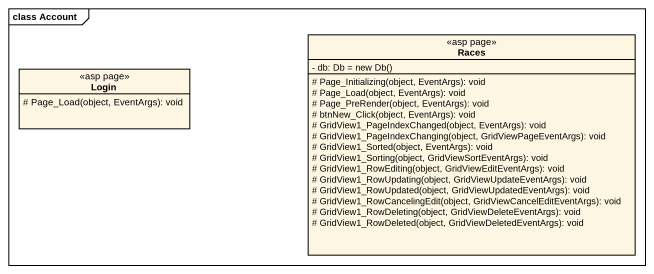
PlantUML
@startuml
mainframe class Account
hide circle
hide empty members
skinparam classAttributeIconSize 0
class Races <<asp page>> {
  {field} - db: Db = new Db()
  # Page_Initializing(object, EventArgs): void
  # Page_Load(object, EventArgs): void
  # Page_PreRender(object, EventArgs): void
  # btnNew_Click(object, EventArgs): void
  # GridView1_PageIndexChanged(object, EventArgs): void
  # GridView1_PageIndexChanging(object, GridViewPageEventArgs): void
  # GridView1_Sorted(object, EventArgs): void
  # GridView1_Sorting(object, GridViewSortEventArgs): void
  # GridView1_RowEditing(object, GridViewEditEventArgs): void
  # GridView1_RowUpdating(object, GridViewUpdateEventArgs): void
  # GridView1_RowUpdated(object, GridViewUpdatedEventArgs): void
  # GridView1_RowCancelingEdit(object, GridViewCancelEditEventArgs): void
  # GridView1_RowDeleting(object, GridViewDeleteEventArgs): void
  # GridView1_RowDeleted(object, GridViewDeletedEventArgs): void
}
class Login <<asp page>> {
  # Page_Load(object, EventArgs): void
}
@enduml
